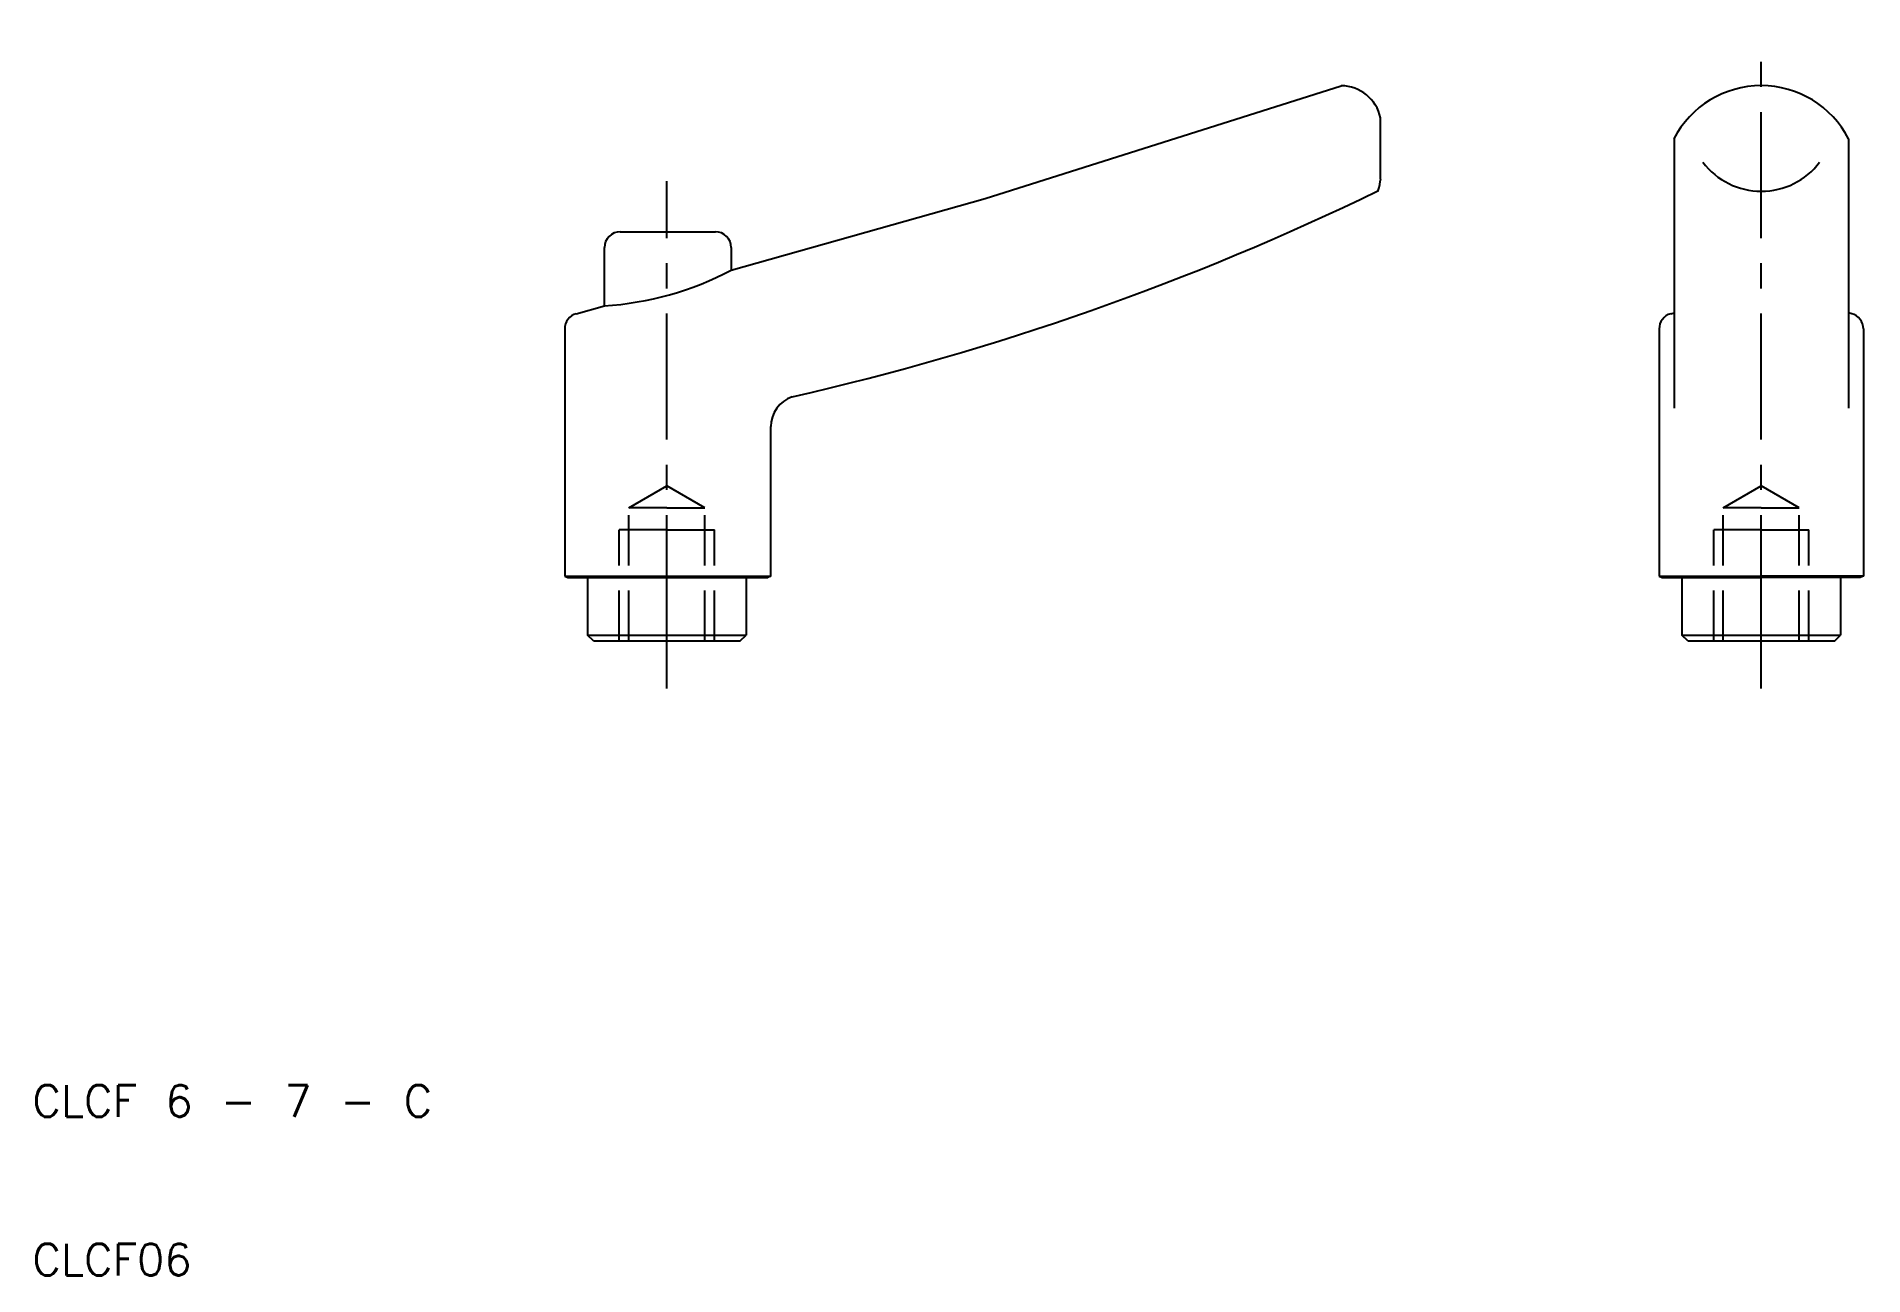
# Model space of a CAD drawing. Extents: x 10 to 125, y 10 to 88.
import ezdxf

# ---------------------------------------------------------------- set-up
doc = ezdxf.new("R2010")
doc.units = 0
doc.header["$LTSCALE"] = 0.25
doc.linetypes.add('CENTER', pattern=[50.8, 31.75, -6.35, 6.35, -6.35])
doc.linetypes.add('DASHED', pattern=[19.05, 12.7, -6.35])
doc.layers.get('0').update_dxf_attribs({"linetype": 'CONTINUOUS'})
doc.layers.add('CENTER', color=1, linetype='CENTER')
doc.styles.get("Standard").update_dxf_attribs({"font": 'txt.shx', "bigfont": 'extfont.shx'})

msp = doc.modelspace()

# ---------------------------------------------------------------- linework, layer by layer
at = {"color": 7, "linetype": 'CONTINUOUS'}
for p, q in [((70.06, 77.89), (92.51, 85)), ((95, 79.14), (95, 82.99)), ((113.5, 81.65), (113.5, 70.69)), ((124.5, 81.65), (124.5, 70.69)), ((54.06, 73.38), (70.06, 77.89)), ((47.06, 75.8), (53.06, 75.8)), ((46.06, 71.13), (46.06, 74.8)), ((54.06, 74.8), (54.06, 73.38)), ((44.29, 70.63), (46.06, 71.13)), ((113.29, 70.63), (113.5, 70.69)), ((113.5, 70.69), (113.5, 64.67)), ((124.5, 70.69), (124.5, 64.67)), ((124.71, 70.63), (124.5, 70.69)), ((43.56, 69.67), (43.56, 54.09)), ((112.56, 69.67), (112.56, 54.09)), ((125.44, 69.67), (125.44, 54.09)), ((56.56, 54.09), (56.56, 63.51)), ((43.56, 54.09), (56.56, 54.09)), ((43.56, 54.09), (43.76, 54)), ((43.76, 54), (45, 54)), ((45, 54), (55, 54)), ((45, 54), (45, 50.37)), ((55, 54), (56.36, 54)), ((55, 54), (55, 50.37)), ((56.56, 54.09), (56.36, 54)), ((112.56, 54.09), (119, 54.09)), ((112.56, 54.09), (112.76, 54)), ((112.76, 54), (114, 54)), ((114, 54), (119, 54)), ((114, 54), (114, 50.37)), ((125.44, 54.09), (119, 54.09)), ((124, 54), (119, 54)), ((125.24, 54), (124, 54)), ((124, 54), (124, 50.37)), ((125.44, 54.09), (125.24, 54)), ((45, 50.37), (55, 50.37)), ((45.37, 50), (45, 50.37)), ((45.37, 50), (54.63, 50)), ((54.63, 50), (55, 50.37)), ((114, 50.37), (124, 50.37)), ((114.37, 50), (114, 50.37)), ((114.37, 50), (123.63, 50)), ((123.63, 50), (124, 50.37))]:
    msp.add_line(p, q, dxfattribs=at)
at = {"color": 3, "linetype": 'DASHED'}
for p, q in [((47.6, 58.4), (50, 59.79)), ((52.4, 58.4), (50, 59.79)), ((116.6, 58.4), (119, 59.79)), ((121.4, 58.4), (119, 59.79)), ((47.6, 50), (47.6, 58.4)), ((50, 58.4), (47.6, 58.4)), ((50, 58.4), (52.4, 58.4)), ((52.4, 50), (52.4, 58.4)), ((116.6, 50), (116.6, 58.4)), ((119, 58.4), (116.6, 58.4)), ((119, 58.4), (121.4, 58.4)), ((121.4, 50), (121.4, 58.4)), ((47, 50), (47, 57)), ((50, 57), (47, 57)), ((50, 57), (53, 57)), ((53, 50), (53, 57)), ((116, 50), (116, 57)), ((119, 57), (116, 57)), ((119, 57), (122, 57)), ((122, 50), (122, 57))]:
    msp.add_line(p, q, dxfattribs=at)
at = {"color": 7, "linetype": 'CONTINUOUS'}
for centre, radius, start, end in [((92.48, 82.42), 2.58, 12.6317, 89.2795), ((119, 78.81), 6.2, 27.3186, 152.6814), ((119, 82.95), 4.6, 216.9899, 323.0101), ((19.91, 232.43), 171.3, 282.8123, 295.9457), ((89.06, 79.95), 6, 345.017, 352.2759), ((47.06, 74.8), 1, 90, 180), ((53.06, 74.8), 1, 0, 90), ((44.83, 90.81), 19.72, 273.5609, 297.8886), ((44.56, 69.67), 1, 105.7247, 180), ((113.56, 69.67), 1, 105.7247, 180), ((124.44, 69.67), 1, 0, 74.2753), ((58.56, 63.51), 2, 109.379, 180)]:
    msp.add_arc(centre, radius, start, end, dxfattribs=at)
at = {"layer": 'CENTER', "color": 1, "linetype": 'CENTER'}
for p, q in [((119, 50), (119, 88.1)), ((50, 50), (50, 78.99)), ((50, 47), (50, 50)), ((119, 47), (119, 50))]:
    msp.add_line(p, q, dxfattribs=at)

# ---------------------------------------------------------------- texts
at = {"color": 7, "linetype": 'CONTINUOUS'}
for s, p in [('CLCF 6 - 7 - C', (10, 20)), ('CLCF06', (10, 10))]:
    msp.add_text(s, height=2, dxfattribs=at).set_placement(p)

doc.saveas('drawing.dxf')
